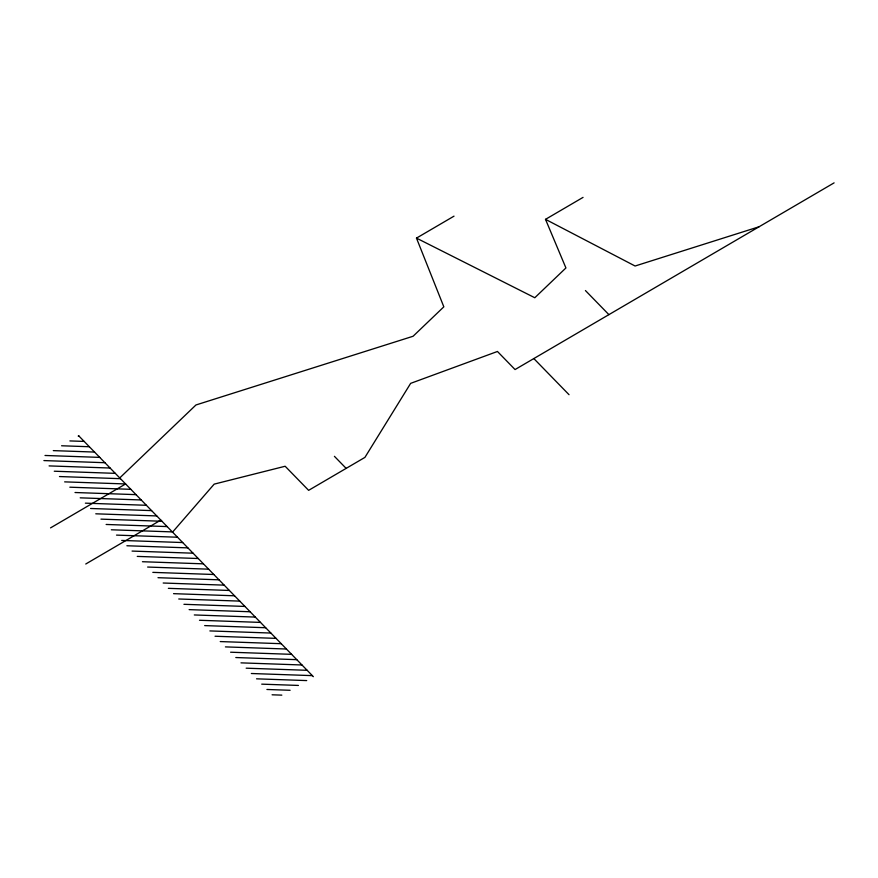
<?xml version="1.0" encoding="UTF-8"?>
<svg xmlns="http://www.w3.org/2000/svg" width="878" height="878" viewBox="0 0 878 878"><rect width="100%" height="100%" fill="white"/><g stroke="black" fill="none" stroke-linecap="round" stroke-linejoin="round"><path stroke-width="1.32" d="M172.549 532.134L214.188 484.129L285.152 466.251L308.628 490.341L364.919 457.394L410.652 383.357L497.453 351.474L515.057 369.55L834.1 182.865M119.737 477.939L195.97 404.967L413.077 336.263L443.829 306.828L416.479 238.114L454.014 216.153M416.479 238.114L534.801 297.741L565.926 267.955L545.512 219.346L583.047 197.385M50.54 527.887L125.609 483.954L64.643 481.868M85.748 564.016L160.817 520.094M759.031 226.787L635.09 266.012L545.512 219.346M78.175 436.059L78.976 436.092M69.889 440.921L84.156 441.414M61.592 445.772L89.347 446.737M53.295 450.623L94.528 452.06M45.008 455.473L99.719 457.383M43.9 460.577L104.91 462.706M49.091 465.9L110.09 468.029M54.271 471.223L115.281 473.352M59.463 476.545L120.462 478.675M69.834 487.191L130.833 489.32M75.014 492.514L136.024 494.643M80.205 497.837L141.204 499.966M85.385 503.16L146.396 505.289M90.577 508.483L151.587 510.612M95.768 513.806L156.767 515.935M100.948 519.128L161.958 521.258M106.139 524.462L167.138 526.581M111.319 529.785L172.329 531.903M116.511 535.108L177.51 537.226M121.691 540.431L182.701 542.549M126.882 545.754L187.881 547.872M132.062 551.077L193.072 553.195M137.253 556.4L198.263 558.518M142.445 561.722L203.444 563.841M147.625 567.045L208.635 569.174M152.816 572.368L213.815 574.497M157.996 577.691L219.006 579.82M163.187 583.014L224.186 585.143M168.367 588.337L229.377 590.466M173.559 593.66L234.558 595.789M178.739 598.983L239.749 601.112M183.93 604.305L244.94 606.435M189.121 609.628L250.12 611.757M194.301 614.951L255.311 617.08M199.493 620.274L260.492 622.403M204.673 625.597L265.683 627.726M209.864 630.92L270.863 633.049M215.044 636.243L276.054 638.372M220.235 641.566L281.234 643.695M225.416 646.888L286.426 649.018M230.607 652.211L291.617 654.34M235.798 657.534L296.797 659.663M240.978 662.857L301.988 664.986M246.169 668.18L307.168 670.309M251.349 673.503L312.359 675.632M256.541 678.826L306.707 680.582M261.721 684.149L298.41 685.433M266.912 689.471L290.113 690.284M272.092 694.794L281.827 695.135M585.428 290.552L608.893 314.642M533.824 358.564L569.032 394.694M334.419 456.33L346.151 468.38M78.669 435.773L313.369 676.675"/></g></svg>
